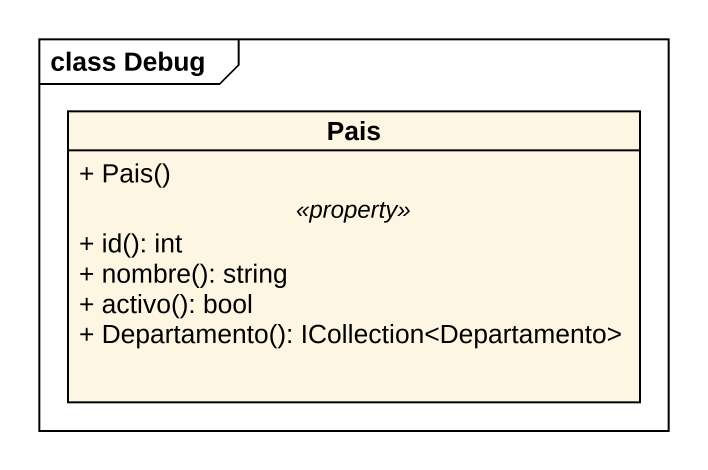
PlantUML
@startuml
mainframe class Debug
hide circle
hide empty members
skinparam classAttributeIconSize 0
class Pais {
  + Pais()
  .. <<property>> ..
  + id(): int
  + nombre(): string
  + activo(): bool
  + Departamento(): ICollection<Departamento>
}
@enduml
